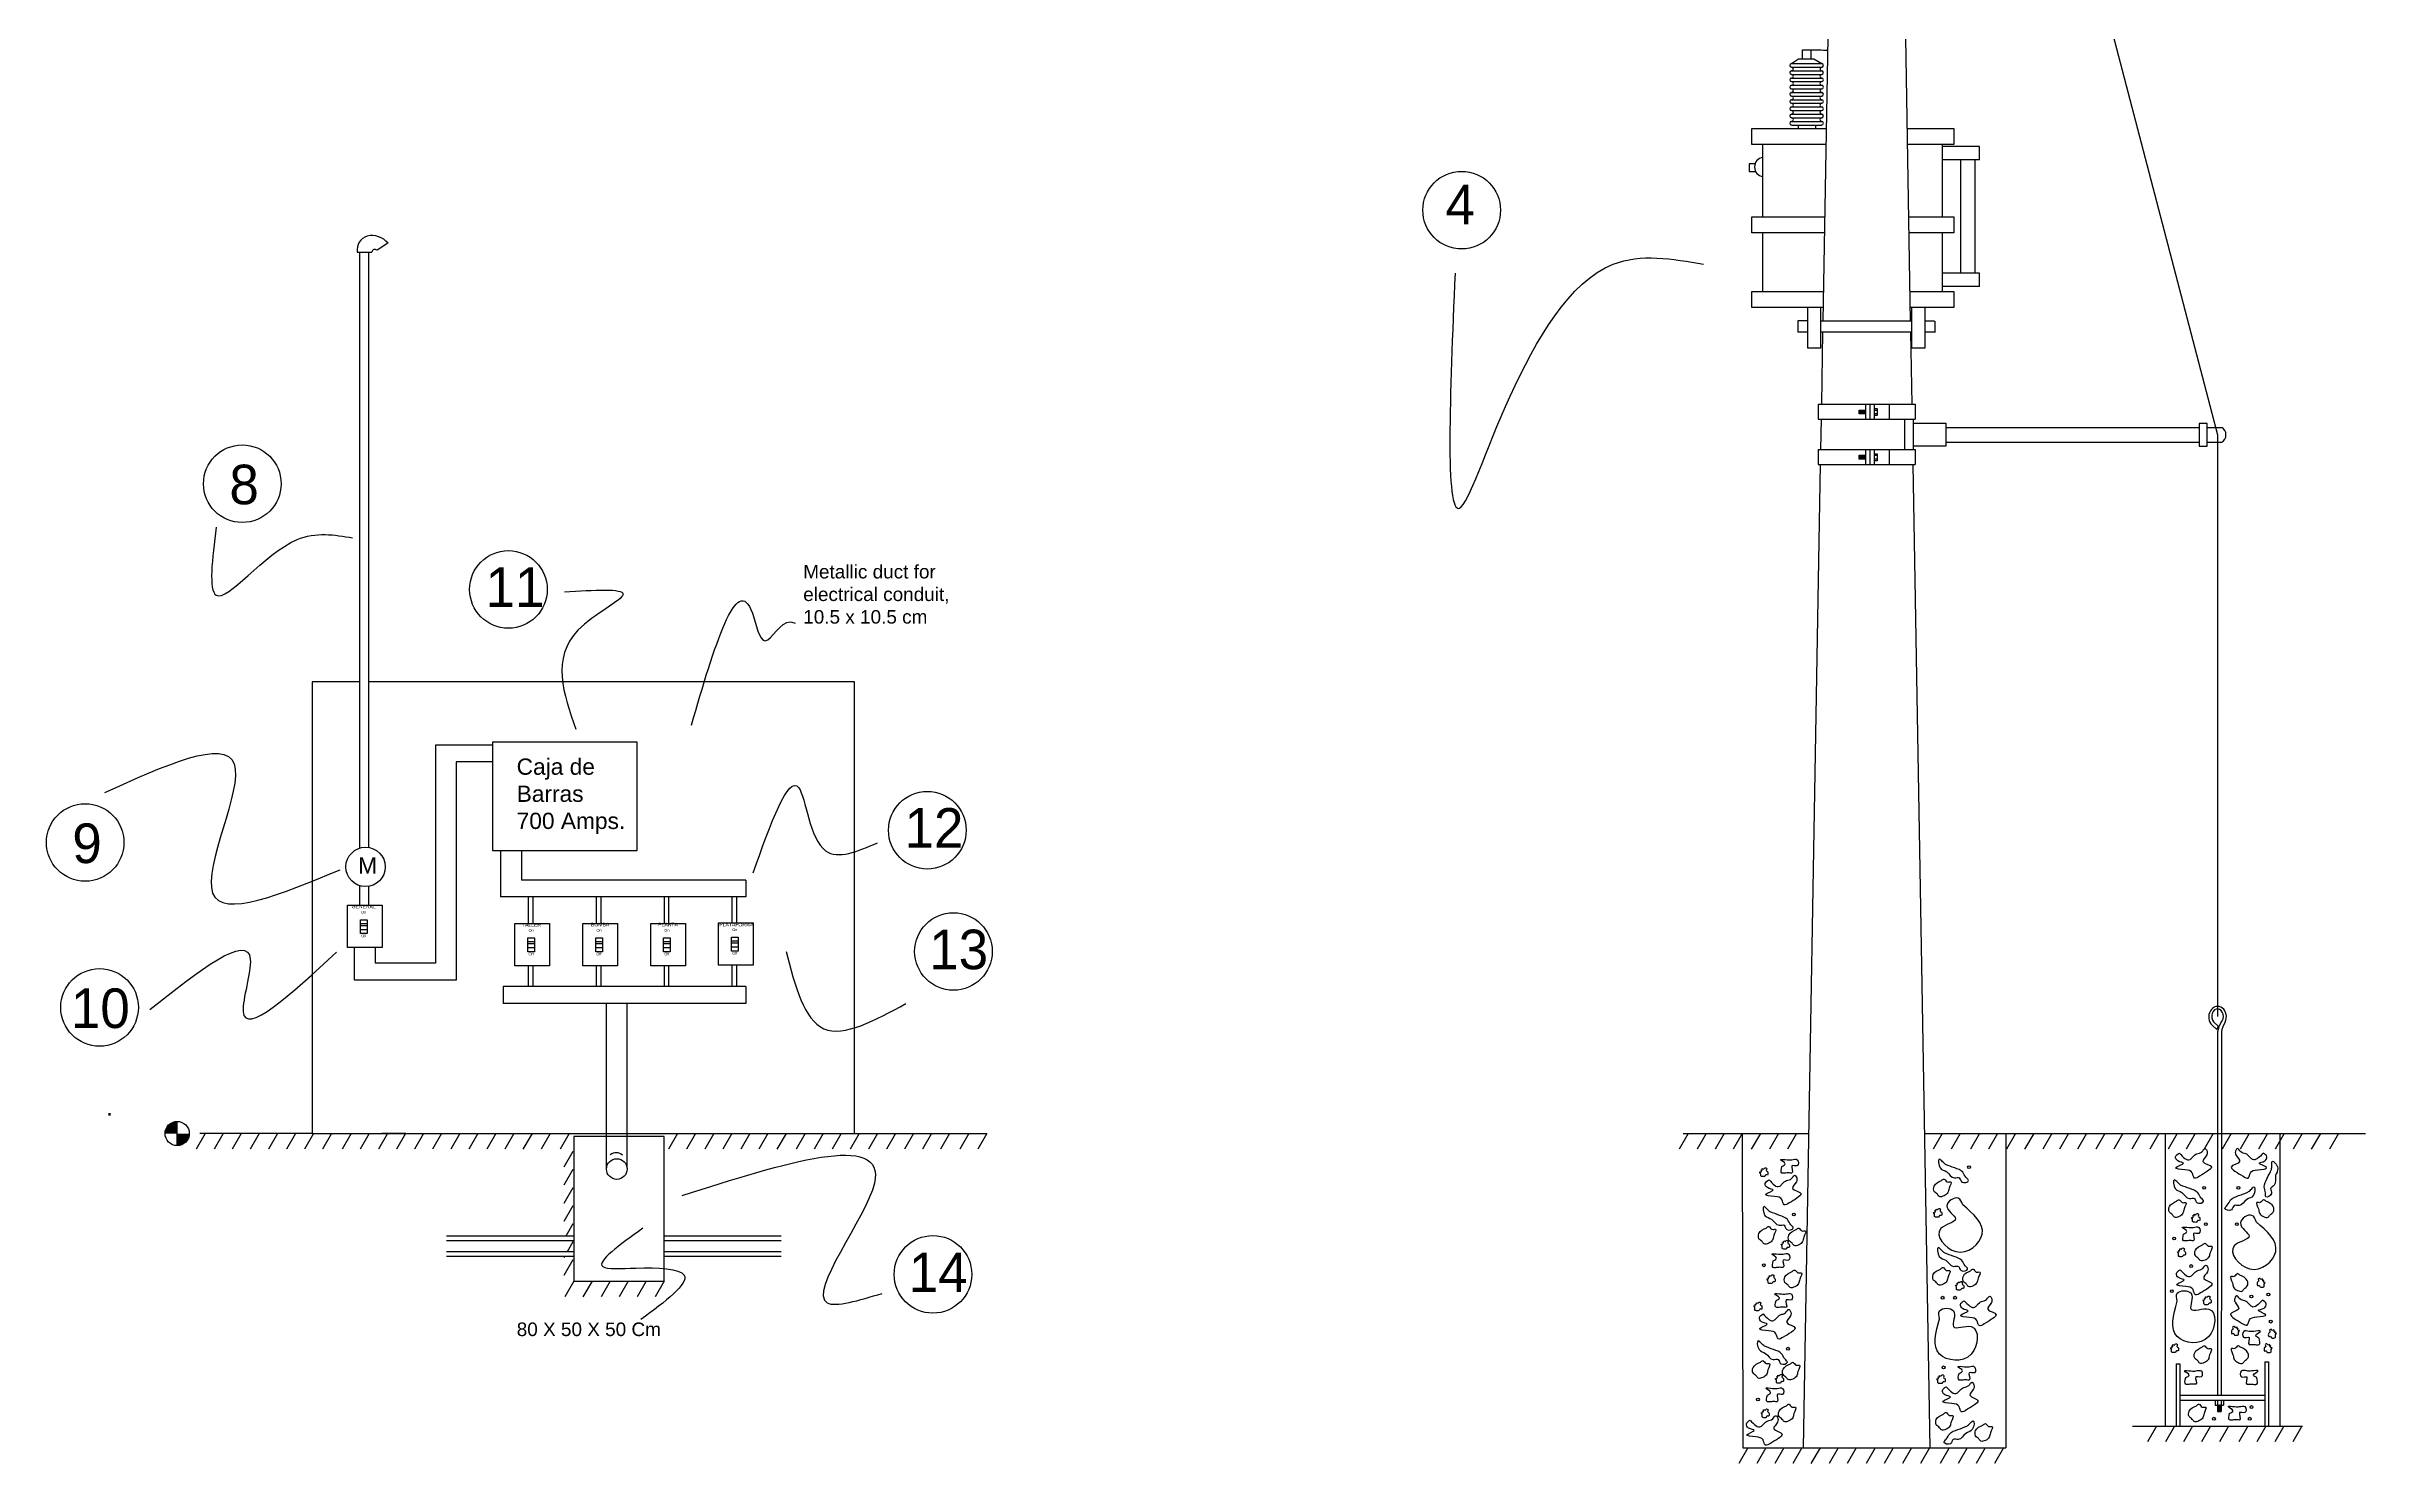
# Model space of a CAD drawing. Header units: inches. Extents: x 27.1 to 125.6, y 4.1 to 75.5.
# Drawn here: x 67 to 125.6, y 4.1 to 39.9 of the extents above; entities that cross this region are included whole.
import ezdxf

# ---------------------------------------------------------------- set-up
doc = ezdxf.new("R2010")
doc.units = ezdxf.units.IN
doc.header["$MEASUREMENT"] = 0
doc.linetypes.add('ACAD_ISO07W100', pattern=[3, 0, -3])
doc.layers.add('COTA', color=8, linetype='Continuous')
doc.layers.add('lineas baja tensión', color=80, linetype='ACAD_ISO07W100')
doc.styles.add('fran', font='comic.ttf', dxfattribs={"height": 0.4})

msp = doc.modelspace()

# ---------------------------------------------------------------- hatches: boundary and pattern name
at = {"layer": 'lineas baja tensión', "linetype": 'Continuous'}
h = msp.add_hatch(color=0, dxfattribs=at)
h.paths.add_polyline_path([(70.328, 12.704, 0.414214), (70.022, 12.398), (70.328, 12.398)])
h.paths.add_polyline_path([(70.635, 12.398), (70.328, 12.398), (70.328, 12.092, 0.414214)])

# ---------------------------------------------------------------- linework, layer by layer
at = {"layer": 'COTA', "color": 0, "linetype": 'Continuous'}
for p, q in [((109.848, 12.398), (109.858, 4.456)), ((116.503, 12.398), (116.503, 4.456)), ((120.533, 5.006), (120.533, 12.398)), ((123.43, 5.006), (123.43, 12.398))]:
    msp.add_line(p, q, dxfattribs=at)
for centre, radius in [((102.762, 35.718), 0.98), ((71.972, 28.809), 0.98), ((78.692, 26.139), 0.98), ((68.005, 19.748), 0.98), ((89.27, 20.058), 0.98), ((89.93, 16.995), 0.98), ((68.369, 15.582), 0.98), ((115.575, 11.549), 0.0359), ((121.511, 11.027), 0.0359), ((122.376, 11.027), 0.0359), ((111.149, 10.352), 0.0359), ((121.553, 10.107), 0.0359), ((122.334, 10.107), 0.0359), ((89.412, 8.84), 0.98), ((120.754, 9.745), 0.0359), ((110.392, 9.069), 0.0359), ((121.183, 9.05), 0.0359), ((114.906, 8.251), 0.0359), ((115.221, 8.251), 0.0359), ((120.695, 8.415), 0.0359), ((122.704, 8.282), 0.0359), ((123.133, 8.333), 0.0359), ((123.192, 7.647), 0.0359), ((111.001, 6.962), 0.0359), ((114.932, 6.492), 0.0359), ((110.244, 5.68), 0.0359), ((122.708, 5.49), 0.0359), ((121.759, 5.195), 0.0359), ((122.661, 5.195), 0.0359)]:
    msp.add_circle(centre, radius, dxfattribs=at)
for points in [[(102.595, 34.125), (102.709, 28.193), (106.59, 34.353), (108.873, 34.353)], [(71.313, 27.714), (71.313, 25.993), (73.354, 27.397), (74.759, 27.443)], [(80.108, 26.075), (81.586, 26.019), (80.449, 25.109), (80.392, 22.609)], [(68.502, 21.009), (71.767, 21.734), (71.223, 18.472), (74.442, 19.061)], [(84.869, 18.983), (86.023, 21.131), (86.7, 19.54), (88.014, 19.739)], [(69.636, 15.527), (72.175, 16.796), (71.993, 15.482), (74.351, 16.977)], [(85.705, 16.994), (86.66, 15.045), (88.73, 15.681)], [(83.077, 10.828), (87.934, 11.146), (86.74, 8.123), (88.133, 8.361)], [(110.849, 11.567), (110.849, 11.399), (110.95, 11.399), (111.068, 11.399), (111.101, 11.399), (111.101, 11.584), (111.236, 11.584), (111.236, 11.735), (111.101, 11.735), (110.984, 11.735), (110.815, 11.735), (110.932, 11.634), (110.849, 11.567)], [(114.981, 11.615), (115.212, 11.528), (115.415, 11.422), (115.502, 11.287), (115.56, 11.209), (115.396, 11.171), (115.328, 11.277), (115.203, 11.277), (115.01, 11.431), (114.845, 11.528), (114.826, 11.75), (114.906, 11.681), (114.981, 11.615)], [(123.21, 11.491), (123.101, 11.268), (123.027, 11.052), (123.057, 10.894), (123.068, 10.798), (123.214, 10.883), (123.19, 11.006), (123.281, 11.093), (123.315, 11.338), (123.368, 11.52), (123.229, 11.695), (123.219, 11.59), (123.21, 11.491)], [(110.323, 11.478), (110.323, 11.432), (110.289, 11.432), (110.312, 11.386), (110.314, 11.329), (110.337, 11.313), (110.371, 11.31), (110.415, 11.315), (110.442, 11.354), (110.486, 11.349), (110.495, 11.393), (110.486, 11.436), (110.451, 11.466), (110.465, 11.508), (110.412, 11.526), (110.396, 11.501), (110.351, 11.514), (110.346, 11.467), (110.323, 11.478)], [(114.879, 11.208), (114.695, 11.072), (114.695, 10.936), (114.775, 10.865), (114.823, 10.809), (114.943, 10.825), (115.039, 10.905), (115.071, 11.016), (115.111, 11.176), (115.023, 11.176), (114.943, 11.248), (114.879, 11.208)], [(120.917, 11.093), (121.149, 11.006), (121.351, 10.9), (121.438, 10.765), (121.496, 10.688), (121.332, 10.649), (121.264, 10.755), (121.139, 10.755), (120.946, 10.91), (120.782, 11.006), (120.762, 11.228), (120.842, 11.159), (120.917, 11.093)], [(110.555, 10.417), (110.787, 10.331), (110.989, 10.225), (111.076, 10.089), (111.134, 10.012), (110.97, 9.974), (110.902, 10.08), (110.777, 10.08), (110.584, 10.234), (110.42, 10.331), (110.4, 10.553), (110.48, 10.483), (110.555, 10.417)], [(115.413, 10.599), (115.904, 9.853), (115.24, 9.415), (114.858, 9.996), (115.231, 10.242), (115.013, 10.574), (115.303, 10.765), (115.413, 10.599)], [(120.815, 10.686), (120.632, 10.551), (120.632, 10.415), (120.711, 10.343), (120.759, 10.287), (120.879, 10.303), (120.975, 10.383), (121.007, 10.495), (121.047, 10.655), (120.959, 10.655), (120.879, 10.726), (120.815, 10.686)], [(122.614, 10.915), (122.382, 10.828), (122.18, 10.722), (122.093, 10.587), (122.035, 10.51), (122.199, 10.471), (122.267, 10.577), (122.392, 10.577), (122.585, 10.732), (122.749, 10.828), (122.769, 11.05), (122.689, 10.981), (122.614, 10.915)], [(123.072, 10.686), (123.256, 10.551), (123.256, 10.415), (123.176, 10.343), (123.128, 10.287), (123.008, 10.303), (122.912, 10.383), (122.88, 10.495), (122.84, 10.655), (122.928, 10.655), (123.008, 10.726), (123.072, 10.686)], [(110.453, 10.011), (110.27, 9.875), (110.27, 9.739), (110.349, 9.667), (110.397, 9.612), (110.517, 9.627), (110.613, 9.707), (110.645, 9.819), (110.685, 9.979), (110.597, 9.979), (110.517, 10.051), (110.453, 10.011)], [(111.211, 9.97), (111.027, 9.834), (111.027, 9.698), (111.107, 9.627), (111.155, 9.571), (111.275, 9.587), (111.371, 9.667), (111.403, 9.778), (111.443, 9.938), (111.355, 9.938), (111.275, 10.01), (111.211, 9.97)], [(114.713, 10.452), (114.713, 10.406), (114.68, 10.406), (114.703, 10.36), (114.705, 10.303), (114.728, 10.287), (114.761, 10.283), (114.806, 10.289), (114.832, 10.328), (114.877, 10.323), (114.886, 10.367), (114.877, 10.409), (114.841, 10.44), (114.855, 10.482), (114.802, 10.5), (114.786, 10.475), (114.742, 10.487), (114.737, 10.441), (114.713, 10.452)], [(120.991, 9.858), (120.991, 9.69), (121.092, 9.69), (121.21, 9.69), (121.243, 9.69), (121.243, 9.875), (121.378, 9.875), (121.378, 10.026), (121.243, 10.026), (121.126, 10.026), (120.958, 10.026), (121.074, 9.926), (120.991, 9.858)], [(121.229, 10.324), (121.229, 10.278), (121.195, 10.278), (121.218, 10.232), (121.22, 10.175), (121.243, 10.159), (121.277, 10.155), (121.321, 10.161), (121.348, 10.2), (121.392, 10.194), (121.401, 10.239), (121.392, 10.281), (121.357, 10.311), (121.371, 10.354), (121.318, 10.372), (121.302, 10.347), (121.257, 10.359), (121.252, 10.313), (121.229, 10.324)], [(122.827, 10.165), (123.319, 9.418), (122.655, 8.981), (122.272, 9.561), (122.646, 9.807), (122.427, 10.139), (122.718, 10.331), (122.827, 10.165)], [(110.629, 9.183), (110.629, 9.015), (110.73, 9.015), (110.848, 9.015), (110.881, 9.015), (110.881, 9.2), (111.016, 9.2), (111.016, 9.351), (110.881, 9.351), (110.764, 9.351), (110.596, 9.351), (110.712, 9.25), (110.629, 9.183)], [(110.867, 9.648), (110.867, 9.602), (110.833, 9.602), (110.856, 9.556), (110.858, 9.499), (110.881, 9.483), (110.915, 9.48), (110.959, 9.485), (110.986, 9.524), (111.03, 9.519), (111.039, 9.563), (111.03, 9.606), (110.995, 9.636), (111.009, 9.678), (110.956, 9.696), (110.94, 9.671), (110.895, 9.684), (110.89, 9.638), (110.867, 9.648)], [(114.957, 9.38), (115.189, 9.293), (115.392, 9.187), (115.479, 9.052), (115.537, 8.975), (115.372, 8.936), (115.305, 9.042), (115.179, 9.042), (114.986, 9.197), (114.822, 9.293), (114.803, 9.515), (114.883, 9.446), (114.957, 9.38)], [(120.869, 9.453), (120.869, 9.407), (120.836, 9.407), (120.859, 9.361), (120.86, 9.304), (120.884, 9.288), (120.917, 9.285), (120.962, 9.29), (120.988, 9.329), (121.033, 9.324), (121.042, 9.368), (121.033, 9.411), (120.997, 9.441), (121.011, 9.483), (120.958, 9.501), (120.942, 9.476), (120.898, 9.489), (120.892, 9.442), (120.869, 9.453)], [(121.472, 9.586), (121.288, 9.45), (121.288, 9.315), (121.368, 9.243), (121.416, 9.187), (121.536, 9.203), (121.632, 9.283), (121.664, 9.395), (121.704, 9.554), (121.616, 9.554), (121.536, 9.626), (121.472, 9.586)], [(110.507, 8.777), (110.507, 8.731), (110.474, 8.731), (110.497, 8.685), (110.499, 8.628), (110.522, 8.612), (110.555, 8.609), (110.6, 8.614), (110.626, 8.653), (110.671, 8.648), (110.68, 8.692), (110.671, 8.735), (110.635, 8.765), (110.649, 8.808), (110.596, 8.825), (110.58, 8.8), (110.536, 8.813), (110.53, 8.767), (110.507, 8.777)], [(111.11, 8.91), (110.926, 8.775), (110.926, 8.639), (111.006, 8.567), (111.054, 8.511), (111.174, 8.527), (111.27, 8.607), (111.302, 8.719), (111.342, 8.879), (111.254, 8.879), (111.174, 8.95), (111.11, 8.91)], [(114.856, 8.973), (114.672, 8.837), (114.672, 8.702), (114.752, 8.63), (114.8, 8.574), (114.92, 8.59), (115.016, 8.67), (115.047, 8.781), (115.087, 8.941), (115, 8.941), (114.92, 9.013), (114.856, 8.973)], [(115.613, 8.932), (115.43, 8.797), (115.43, 8.661), (115.51, 8.589), (115.557, 8.533), (115.677, 8.549), (115.773, 8.629), (115.805, 8.741), (115.845, 8.9), (115.757, 8.9), (115.677, 8.972), (115.613, 8.932)], [(122.415, 8.818), (122.599, 8.683), (122.599, 8.547), (122.519, 8.475), (122.471, 8.419), (122.351, 8.435), (122.255, 8.515), (122.223, 8.627), (122.183, 8.786), (122.271, 8.786), (122.351, 8.858), (122.415, 8.818)], [(110.7, 8.177), (110.7, 8.009), (110.801, 8.009), (110.919, 8.009), (110.953, 8.009), (110.953, 8.194), (111.087, 8.194), (111.087, 8.345), (110.953, 8.345), (110.835, 8.345), (110.667, 8.345), (110.784, 8.245), (110.7, 8.177)], [(115.269, 8.611), (115.269, 8.564), (115.236, 8.564), (115.259, 8.518), (115.26, 8.462), (115.283, 8.446), (115.317, 8.442), (115.362, 8.447), (115.388, 8.486), (115.433, 8.481), (115.441, 8.525), (115.433, 8.568), (115.397, 8.598), (115.411, 8.641), (115.358, 8.658), (115.342, 8.634), (115.298, 8.646), (115.292, 8.6), (115.269, 8.611)], [(120.831, 8.163), (120.831, 7.269), (121.626, 7.269), (121.626, 7.964), (121.179, 7.964), (121.179, 8.362), (120.831, 8.362), (120.831, 8.163)], [(121.517, 8.239), (121.517, 8.193), (121.483, 8.193), (121.506, 8.147), (121.508, 8.09), (121.531, 8.074), (121.565, 8.071), (121.609, 8.076), (121.636, 8.115), (121.68, 8.11), (121.689, 8.154), (121.68, 8.197), (121.644, 8.227), (121.659, 8.269), (121.605, 8.287), (121.589, 8.262), (121.545, 8.275), (121.54, 8.229), (121.517, 8.239)], [(123.018, 8.685), (123.018, 8.639), (123.052, 8.639), (123.029, 8.593), (123.027, 8.536), (123.004, 8.52), (122.97, 8.517), (122.926, 8.522), (122.899, 8.561), (122.855, 8.556), (122.846, 8.6), (122.855, 8.643), (122.89, 8.673), (122.876, 8.715), (122.929, 8.733), (122.945, 8.708), (122.99, 8.721), (122.995, 8.675), (123.018, 8.685)], [(110.174, 8.089), (110.174, 8.042), (110.141, 8.042), (110.164, 7.996), (110.165, 7.94), (110.188, 7.924), (110.222, 7.92), (110.267, 7.925), (110.293, 7.964), (110.338, 7.959), (110.346, 8.003), (110.338, 8.046), (110.302, 8.076), (110.316, 8.119), (110.263, 8.136), (110.247, 8.112), (110.203, 8.124), (110.197, 8.078), (110.174, 8.089)], [(114.832, 7.721), (114.832, 6.827), (115.628, 6.827), (115.628, 7.522), (115.18, 7.522), (115.18, 7.919), (114.832, 7.919), (114.832, 7.721)], [(110.406, 7.028), (110.638, 6.941), (110.841, 6.835), (110.928, 6.7), (110.986, 6.623), (110.822, 6.584), (110.754, 6.69), (110.628, 6.69), (110.435, 6.845), (110.271, 6.941), (110.252, 7.163), (110.332, 7.094), (110.406, 7.028)], [(120.693, 7.033), (120.693, 6.987), (120.66, 6.987), (120.683, 6.94), (120.684, 6.884), (120.707, 6.868), (120.741, 6.864), (120.786, 6.87), (120.812, 6.909), (120.857, 6.903), (120.865, 6.948), (120.857, 6.99), (120.821, 7.02), (120.835, 7.063), (120.782, 7.081), (120.766, 7.056), (120.722, 7.068), (120.716, 7.022), (120.693, 7.033)], [(121.456, 6.998), (121.272, 6.862), (121.272, 6.726), (121.352, 6.655), (121.4, 6.599), (121.52, 6.615), (121.616, 6.694), (121.648, 6.806), (121.688, 6.966), (121.6, 6.966), (121.52, 7.038), (121.456, 6.998)], [(122.431, 6.998), (122.615, 6.862), (122.615, 6.726), (122.535, 6.655), (122.487, 6.599), (122.367, 6.615), (122.271, 6.694), (122.239, 6.806), (122.199, 6.966), (122.287, 6.966), (122.367, 7.038), (122.431, 6.998)], [(122.371, 7.471), (122.371, 7.425), (122.404, 7.425), (122.381, 7.379), (122.38, 7.322), (122.356, 7.306), (122.323, 7.303), (122.278, 7.308), (122.252, 7.347), (122.207, 7.342), (122.198, 7.386), (122.207, 7.429), (122.243, 7.459), (122.229, 7.502), (122.282, 7.519), (122.298, 7.494), (122.342, 7.507), (122.348, 7.461), (122.371, 7.471)], [(122.896, 7.233), (122.896, 7.065), (122.795, 7.065), (122.677, 7.065), (122.644, 7.065), (122.644, 7.249), (122.509, 7.249), (122.509, 7.401), (122.644, 7.401), (122.762, 7.401), (122.93, 7.401), (122.813, 7.3), (122.896, 7.233)], [(123.194, 7.033), (123.194, 6.987), (123.228, 6.987), (123.205, 6.94), (123.203, 6.884), (123.18, 6.868), (123.146, 6.864), (123.102, 6.87), (123.075, 6.909), (123.031, 6.903), (123.022, 6.948), (123.031, 6.99), (123.066, 7.02), (123.052, 7.063), (123.105, 7.081), (123.121, 7.056), (123.166, 7.068), (123.171, 7.022), (123.194, 7.033)], [(123.303, 7.401), (123.303, 7.355), (123.337, 7.355), (123.314, 7.309), (123.312, 7.252), (123.289, 7.236), (123.255, 7.232), (123.211, 7.238), (123.184, 7.277), (123.14, 7.271), (123.131, 7.316), (123.14, 7.358), (123.175, 7.388), (123.161, 7.431), (123.214, 7.449), (123.23, 7.424), (123.274, 7.436), (123.28, 7.39), (123.303, 7.401)], [(110.305, 6.621), (110.121, 6.486), (110.121, 6.35), (110.201, 6.278), (110.249, 6.222), (110.369, 6.238), (110.465, 6.318), (110.497, 6.43), (110.537, 6.589), (110.449, 6.589), (110.369, 6.661), (110.305, 6.621)], [(111.063, 6.58), (110.879, 6.445), (110.879, 6.309), (110.959, 6.237), (111.007, 6.181), (111.126, 6.197), (111.222, 6.277), (111.254, 6.389), (111.294, 6.549), (111.206, 6.549), (111.126, 6.62), (111.063, 6.58)], [(115.324, 6.34), (115.324, 6.172), (115.425, 6.172), (115.543, 6.172), (115.577, 6.172), (115.577, 6.356), (115.711, 6.356), (115.711, 6.508), (115.577, 6.508), (115.459, 6.508), (115.291, 6.508), (115.408, 6.407), (115.324, 6.34)], [(110.481, 5.793), (110.481, 5.625), (110.582, 5.625), (110.699, 5.625), (110.733, 5.625), (110.733, 5.81), (110.867, 5.81), (110.867, 5.961), (110.733, 5.961), (110.615, 5.961), (110.447, 5.961), (110.564, 5.86), (110.481, 5.793)], [(110.718, 6.259), (110.718, 6.213), (110.685, 6.213), (110.708, 6.166), (110.71, 6.11), (110.733, 6.094), (110.766, 6.09), (110.811, 6.095), (110.837, 6.134), (110.882, 6.129), (110.891, 6.174), (110.882, 6.216), (110.846, 6.246), (110.86, 6.289), (110.807, 6.307), (110.791, 6.282), (110.747, 6.294), (110.741, 6.248), (110.718, 6.259)], [(114.798, 6.251), (114.798, 6.205), (114.764, 6.205), (114.788, 6.159), (114.789, 6.102), (114.812, 6.086), (114.846, 6.082), (114.89, 6.088), (114.917, 6.127), (114.961, 6.121), (114.97, 6.166), (114.961, 6.208), (114.926, 6.238), (114.94, 6.281), (114.887, 6.299), (114.871, 6.274), (114.827, 6.286), (114.821, 6.24), (114.798, 6.251)], [(121.048, 6.233), (121.048, 6.065), (121.149, 6.065), (121.266, 6.065), (121.3, 6.065), (121.3, 6.25), (121.435, 6.25), (121.435, 6.401), (121.3, 6.401), (121.182, 6.401), (121.014, 6.401), (121.131, 6.3), (121.048, 6.233)], [(122.839, 6.233), (122.839, 6.065), (122.738, 6.065), (122.621, 6.065), (122.587, 6.065), (122.587, 6.25), (122.453, 6.25), (122.453, 6.401), (122.587, 6.401), (122.705, 6.401), (122.873, 6.401), (122.756, 6.3), (122.839, 6.233)], [(110.359, 5.388), (110.359, 5.342), (110.325, 5.342), (110.348, 5.296), (110.35, 5.239), (110.373, 5.223), (110.407, 5.219), (110.451, 5.225), (110.478, 5.264), (110.522, 5.258), (110.531, 5.303), (110.522, 5.345), (110.487, 5.375), (110.501, 5.418), (110.448, 5.436), (110.432, 5.411), (110.387, 5.423), (110.382, 5.377), (110.359, 5.388)], [(110.962, 5.521), (110.778, 5.385), (110.778, 5.249), (110.858, 5.178), (110.906, 5.122), (111.025, 5.138), (111.121, 5.218), (111.153, 5.329), (111.193, 5.489), (111.105, 5.489), (111.025, 5.561), (110.962, 5.521)], [(114.932, 5.311), (114.748, 5.175), (114.748, 5.039), (114.828, 4.968), (114.876, 4.912), (114.996, 4.928), (115.092, 5.008), (115.124, 5.119), (115.164, 5.279), (115.076, 5.279), (114.996, 5.351), (114.932, 5.311)], [(121.316, 5.521), (121.132, 5.385), (121.132, 5.25), (121.212, 5.178), (121.26, 5.122), (121.38, 5.138), (121.476, 5.218), (121.508, 5.329), (121.548, 5.489), (121.46, 5.489), (121.38, 5.561), (121.316, 5.521)], [(122.153, 5.331), (122.153, 5.163), (122.253, 5.163), (122.371, 5.163), (122.405, 5.163), (122.405, 5.348), (122.539, 5.348), (122.539, 5.499), (122.405, 5.499), (122.287, 5.499), (122.119, 5.499), (122.236, 5.399), (122.153, 5.331)], [(115.521, 5.008), (115.289, 4.921), (115.086, 4.815), (114.999, 4.68), (114.941, 4.603), (115.105, 4.564), (115.173, 4.67), (115.299, 4.67), (115.492, 4.825), (115.656, 4.921), (115.675, 5.143), (115.595, 5.074), (115.521, 5.008)], [(115.925, 5.03), (115.741, 4.894), (115.741, 4.759), (115.821, 4.687), (115.869, 4.631), (115.989, 4.647), (116.084, 4.727), (116.116, 4.838), (116.156, 4.998), (116.068, 4.998), (115.989, 5.07), (115.925, 5.03)]]:
    msp.add_spline(points, degree=3, dxfattribs=at)
for points, end_tangent in [([(120.885, 11.905), (120.79, 11.811), (120.844, 11.707), (120.989, 11.649), (120.799, 11.536), (121.025, 11.482), (121.21, 11.405), (121.269, 11.274), (121.395, 11.319), (121.598, 11.446), (121.693, 11.549), (121.481, 11.689), (121.575, 11.856), (121.571, 11.982), (121.539, 12.018), (121.454, 11.937), (121.327, 11.887), (121.219, 11.802), (121.156, 11.743), (120.885, 11.905)], (-0.663306, 0.748349)), ([(123.002, 11.905), (123.097, 11.811), (123.043, 11.707), (122.898, 11.649), (123.088, 11.536), (122.862, 11.482), (122.677, 11.405), (122.619, 11.274), (122.492, 11.319), (122.289, 11.446), (122.195, 11.549), (122.407, 11.689), (122.312, 11.856), (122.316, 11.982), (122.348, 12.018), (122.434, 11.937), (122.56, 11.887), (122.668, 11.802), (122.732, 11.743), (123.002, 11.905)], (0.663306, 0.748349)), ([(110.523, 11.23), (110.428, 11.135), (110.482, 11.031), (110.627, 10.973), (110.437, 10.86), (110.663, 10.806), (110.848, 10.729), (110.907, 10.599), (111.033, 10.644), (111.236, 10.77), (111.331, 10.874), (111.119, 11.013), (111.213, 11.18), (111.209, 11.306), (111.177, 11.343), (111.092, 11.261), (110.965, 11.212), (110.857, 11.126), (110.794, 11.067), (110.523, 11.23)], (-0.663306, 0.748349)), ([(120.906, 8.957), (120.811, 8.862), (120.865, 8.758), (121.01, 8.7), (120.82, 8.587), (121.046, 8.533), (121.231, 8.456), (121.289, 8.325), (121.416, 8.371), (121.619, 8.497), (121.714, 8.6), (121.502, 8.74), (121.596, 8.907), (121.592, 9.033), (121.56, 9.069), (121.474, 8.988), (121.348, 8.939), (121.24, 8.853), (121.177, 8.794), (120.906, 8.957)], (-0.663306, 0.748349)), ([(115.45, 8.176), (115.355, 8.082), (115.409, 7.978), (115.553, 7.919), (115.364, 7.807), (115.589, 7.753), (115.774, 7.676), (115.833, 7.545), (115.959, 7.59), (116.162, 7.717), (116.257, 7.82), (116.045, 7.96), (116.14, 8.127), (116.135, 8.253), (116.104, 8.289), (116.018, 8.208), (115.892, 8.158), (115.783, 8.073), (115.72, 8.014), (115.45, 8.176)], (-0.663306, 0.748349)), ([(122.981, 8.189), (123.076, 8.094), (123.022, 7.99), (122.878, 7.932), (123.067, 7.819), (122.841, 7.765), (122.656, 7.688), (122.598, 7.558), (122.471, 7.603), (122.268, 7.729), (122.174, 7.833), (122.386, 7.972), (122.291, 8.139), (122.295, 8.265), (122.327, 8.301), (122.413, 8.22), (122.539, 8.171), (122.647, 8.085), (122.711, 8.026), (122.981, 8.189)], (0.663306, 0.748349)), ([(110.375, 7.84), (110.28, 7.746), (110.334, 7.642), (110.478, 7.583), (110.289, 7.471), (110.514, 7.416), (110.699, 7.34), (110.758, 7.209), (110.884, 7.254), (111.087, 7.38), (111.182, 7.484), (110.97, 7.624), (111.065, 7.791), (111.06, 7.917), (111.029, 7.953), (110.943, 7.872), (110.817, 7.822), (110.708, 7.737), (110.645, 7.678), (110.375, 7.84)], (-0.663306, 0.748349)), ([(114.998, 6.003), (114.904, 5.908), (114.958, 5.804), (115.102, 5.746), (114.913, 5.633), (115.138, 5.579), (115.323, 5.502), (115.382, 5.371), (115.508, 5.416), (115.711, 5.543), (115.806, 5.646), (115.594, 5.786), (115.689, 5.953), (115.684, 6.079), (115.653, 6.115), (115.567, 6.034), (115.441, 5.985), (115.332, 5.899), (115.269, 5.84), (114.998, 6.003)], (-0.663306, 0.748349)), ([(110.048, 5.158), (109.954, 5.063), (110.008, 4.96), (110.152, 4.901), (109.963, 4.788), (110.188, 4.734), (110.373, 4.658), (110.432, 4.527), (110.558, 4.572), (110.761, 4.698), (110.856, 4.802), (110.644, 4.942), (110.739, 5.108), (110.734, 5.235), (110.703, 5.271), (110.617, 5.19), (110.491, 5.14), (110.382, 5.054), (110.319, 4.996), (110.048, 5.158)], (-0.663306, 0.748349))]:
    msp.add_spline(points, degree=3, dxfattribs=dict(at, end_tangent=end_tangent))
at = {"layer": 'lineas baja tensión', "color": 0, "linetype": 'Continuous'}
for p, q in [((113.599, 61.609), (121.849, 30.044)), ((111.889, 32.917), (112.013, 40.083)), ((114.098, 32.917), (113.974, 40.083)), ((111.093, 39.421), (111.27, 39.542)), ((111.093, 39.421), (111.854, 39.421)), ((111.093, 39.329), (111.854, 39.329)), ((111.093, 39.238), (111.854, 39.238)), ((111.27, 39.542), (111.652, 39.542)), ((111.652, 39.542), (111.854, 39.421)), ((111.093, 39.147), (111.854, 39.147)), ((111.093, 39.056), (111.854, 39.056)), ((111.093, 38.964), (111.854, 38.964)), ((111.093, 38.873), (111.854, 38.873)), ((111.093, 38.782), (111.854, 38.782)), ((111.093, 38.691), (111.854, 38.691)), ((111.093, 38.599), (111.854, 38.599)), ((111.093, 38.508), (111.854, 38.508)), ((111.093, 38.417), (111.854, 38.417)), ((111.093, 38.326), (111.854, 38.326)), ((111.093, 38.234), (111.854, 38.234)), ((111.093, 38.143), (111.854, 38.143)), ((111.093, 38.052), (111.854, 38.052)), ((111.093, 37.961), (111.854, 37.961)), ((111.093, 37.869), (111.854, 37.869)), ((111.268, 37.783), (111.268, 37.869)), ((111.702, 37.783), (111.702, 37.869)), ((110.371, 35.55), (110.371, 37.377)), ((114.904, 35.55), (114.904, 37.377)), ((115.838, 37.328), (114.904, 37.328)), ((115.838, 36.99), (114.904, 36.99)), ((115.356, 36.99), (115.356, 34.128)), ((115.73, 34.128), (115.73, 36.99)), ((115.838, 36.99), (115.838, 37.328)), ((110.371, 33.664), (110.371, 35.144)), ((114.904, 33.664), (114.904, 35.144)), ((74.872, 34.66), (75.246, 34.66)), ((74.94, 19.606), (74.94, 34.66)), ((75.168, 19.622), (75.168, 34.66)), ((75.651, 34.882), (75.374, 34.708)), ((115.838, 34.128), (114.904, 34.128)), ((115.838, 33.79), (115.838, 34.128)), ((115.838, 33.79), (114.904, 33.79)), ((111.488, 32.921), (111.248, 32.921)), ((111.248, 32.921), (111.248, 32.638)), ((114.123, 32.917), (111.833, 32.917)), ((114.702, 32.917), (114.462, 32.917)), ((114.709, 32.915), (114.709, 32.632)), ((111.488, 32.638), (111.248, 32.638)), ((114.123, 32.635), (111.833, 32.635)), ((111.853, 30.817), (111.884, 32.635)), ((114.135, 30.817), (114.103, 32.635)), ((114.702, 32.635), (114.462, 32.635)), ((111.764, 30.817), (114.215, 30.817)), ((111.764, 30.817), (111.764, 30.441)), ((112.797, 30.67), (112.959, 30.67)), ((112.797, 30.571), (112.797, 30.67)), ((112.797, 30.571), (112.854, 30.67)), ((112.797, 30.605), (112.834, 30.67)), ((112.797, 30.64), (112.814, 30.67)), ((112.959, 30.571), (112.797, 30.571)), ((112.817, 30.571), (112.874, 30.67)), ((112.837, 30.571), (112.894, 30.67)), ((112.857, 30.571), (112.915, 30.67)), ((112.877, 30.571), (112.935, 30.67)), ((112.897, 30.571), (112.955, 30.67)), ((112.917, 30.571), (112.959, 30.644)), ((112.937, 30.571), (112.959, 30.609)), ((112.959, 30.817), (112.959, 30.441)), ((113.069, 30.817), (113.069, 30.441)), ((113.178, 30.817), (113.178, 30.441)), ((113.178, 30.709), (113.256, 30.709)), ((113.178, 30.67), (113.256, 30.67)), ((113.256, 30.571), (113.178, 30.571)), ((113.256, 30.532), (113.178, 30.532)), ((113.256, 30.709), (113.256, 30.532)), ((113.561, 30.817), (113.561, 30.441)), ((114.215, 30.817), (114.215, 30.441)), ((111.764, 30.441), (114.215, 30.441)), ((111.833, 29.674), (111.846, 30.441)), ((113.944, 30.441), (113.944, 29.674)), ((114.171, 30.336), (114.171, 30.441)), ((114.171, 30.336), (114.987, 30.336)), ((114.171, 29.758), (114.171, 30.336)), ((114.987, 30.336), (114.987, 29.758)), ((114.987, 30.23), (121.388, 30.23)), ((121.589, 30.333), (121.388, 30.331)), ((121.388, 30.331), (121.388, 29.757)), ((121.589, 29.757), (121.589, 30.333)), ((121.589, 30.23), (121.953, 30.23)), ((121.849, 30.044), (121.848, 15.354)), ((111.397, 4.456), (111.827, 29.298)), ((111.764, 29.674), (114.215, 29.674)), ((111.764, 29.674), (111.764, 29.298)), ((111.764, 29.298), (114.215, 29.298)), ((112.797, 29.527), (112.959, 29.527)), ((112.797, 29.427), (112.797, 29.527)), ((112.797, 29.427), (112.854, 29.527)), ((112.797, 29.462), (112.834, 29.527)), ((112.797, 29.497), (112.814, 29.527)), ((112.959, 29.427), (112.797, 29.427)), ((112.817, 29.427), (112.874, 29.527)), ((112.837, 29.427), (112.894, 29.527)), ((112.857, 29.427), (112.915, 29.527)), ((112.877, 29.427), (112.935, 29.527)), ((112.897, 29.427), (112.955, 29.527)), ((112.917, 29.427), (112.959, 29.5)), ((112.937, 29.427), (112.959, 29.466)), ((112.959, 29.674), (112.959, 29.298)), ((113.069, 29.674), (113.069, 29.298)), ((113.178, 29.674), (113.178, 29.298)), ((113.178, 29.566), (113.256, 29.566)), ((113.178, 29.527), (113.256, 29.527)), ((113.256, 29.427), (113.178, 29.427)), ((113.256, 29.388), (113.178, 29.388)), ((113.256, 29.566), (113.256, 29.388)), ((113.561, 29.674), (113.561, 29.298)), ((114.591, 4.456), (114.161, 29.298)), ((114.987, 29.758), (114.171, 29.758)), ((114.171, 29.674), (114.171, 29.758)), ((114.215, 29.674), (114.215, 29.298)), ((114.987, 29.859), (121.388, 29.859)), ((121.388, 29.757), (121.589, 29.757)), ((121.589, 29.859), (121.953, 29.859)), ((73.739, 23.807), (73.739, 12.398)), ((74.94, 23.807), (73.739, 23.807)), ((87.429, 23.807), (75.168, 23.807)), ((87.429, 12.398), (87.429, 23.807)), ((78.294, 22.283), (78.294, 19.545)), ((81.945, 22.283), (78.294, 22.283)), ((81.945, 19.545), (81.945, 22.283)), ((78.294, 22.208), (76.849, 22.208)), ((76.849, 22.208), (76.849, 16.697)), ((78.294, 21.781), (77.375, 21.781)), ((77.375, 21.781), (77.375, 16.27)), ((78.294, 19.545), (81.945, 19.545)), ((78.496, 19.545), (78.496, 18.372)), ((79.022, 19.545), (79.022, 18.8)), ((84.683, 18.8), (79.022, 18.8)), ((84.683, 18.8), (84.683, 18.372)), ((74.94, 18.161), (74.94, 18.656)), ((75.168, 18.161), (75.168, 18.64)), ((84.683, 18.372), (78.496, 18.372)), ((79.201, 17.703), (79.201, 18.372)), ((79.315, 17.703), (79.315, 18.372)), ((80.916, 17.703), (80.916, 18.372)), ((81.03, 17.703), (81.03, 18.372)), ((82.631, 17.703), (82.631, 18.372)), ((82.745, 17.703), (82.745, 18.372)), ((84.345, 17.72), (84.345, 18.372)), ((84.459, 17.72), (84.459, 18.372)), ((74.955, 17.703), (75.123, 17.703)), ((74.955, 17.651), (75.123, 17.651)), ((74.807, 16.27), (74.807, 17.093)), ((74.955, 17.553), (75.123, 17.553)), ((75.332, 16.697), (75.332, 17.093)), ((79.182, 17.245), (79.35, 17.245)), ((79.182, 17.193), (79.35, 17.193)), ((79.182, 17.095), (79.35, 17.095)), ((80.896, 17.245), (81.065, 17.245)), ((80.896, 17.193), (81.065, 17.193)), ((80.896, 17.095), (81.065, 17.095)), ((82.611, 17.245), (82.779, 17.245)), ((82.611, 17.193), (82.779, 17.193)), ((82.611, 17.095), (82.779, 17.095)), ((84.326, 17.261), (84.494, 17.261)), ((84.326, 17.21), (84.494, 17.21)), ((84.326, 17.111), (84.494, 17.111)), ((76.849, 16.697), (75.332, 16.697)), ((79.201, 16.107), (79.201, 16.635)), ((79.315, 16.107), (79.315, 16.635)), ((80.916, 16.107), (80.916, 16.635)), ((81.03, 16.107), (81.03, 16.635)), ((82.631, 16.107), (82.631, 16.635)), ((82.745, 16.107), (82.745, 16.635)), ((84.345, 16.107), (84.345, 16.652)), ((84.459, 16.107), (84.459, 16.652)), ((77.375, 16.27), (74.807, 16.27)), ((84.683, 16.107), (78.559, 16.107)), ((78.559, 16.107), (78.559, 15.679)), ((84.683, 16.107), (84.683, 15.679)), ((84.683, 15.679), (78.559, 15.679)), ((81.169, 12.398), (81.169, 15.679)), ((81.689, 12.398), (81.689, 15.679)), ((121.713, 15.132), (121.829, 15.021)), ((121.745, 15.218), (121.861, 15.106)), ((121.861, 15.106), (121.829, 15.021)), ((121.849, 14.963), (121.849, 10.06)), ((121.947, 14.963), (121.945, 10.049)), ((70.328, 12.092), (70.328, 12.704)), ((71.033, 12.398), (70.805, 12.003)), ((73.739, 12.398), (70.899, 12.398)), ((71.489, 12.398), (71.261, 12.003)), ((71.945, 12.398), (71.717, 12.003)), ((72.402, 12.398), (72.174, 12.003)), ((72.858, 12.398), (72.63, 12.003)), ((73.314, 12.398), (73.086, 12.003)), ((73.771, 12.398), (73.543, 12.003)), ((73.739, 12.398), (90.772, 12.398)), ((74.227, 12.398), (73.999, 12.003)), ((74.724, 12.398), (74.496, 12.003)), ((75.18, 12.398), (74.952, 12.003)), ((75.637, 12.398), (75.409, 12.003)), ((76.106, 12.398), (75.493, 12.398)), ((76.093, 12.398), (75.865, 12.003)), ((76.549, 12.398), (76.321, 12.003)), ((77.006, 12.398), (76.778, 12.003)), ((77.462, 12.398), (77.234, 12.003)), ((77.918, 12.398), (77.69, 12.003)), ((78.375, 12.398), (78.147, 12.003)), ((78.831, 12.398), (78.603, 12.003)), ((79.288, 12.398), (79.059, 12.003)), ((79.744, 12.398), (79.516, 12.003)), ((80.225, 12.398), (79.997, 12.003)), ((80.346, 12.319), (80.346, 8.668)), ((82.628, 12.319), (80.346, 12.319)), ((82.628, 8.668), (82.628, 12.319)), ((82.964, 12.398), (82.735, 12.003)), ((82.964, 12.398), (82.735, 12.003)), ((83.42, 12.398), (83.192, 12.003)), ((83.876, 12.398), (83.648, 12.003)), ((84.333, 12.398), (84.104, 12.003)), ((84.789, 12.398), (84.561, 12.003)), ((85.245, 12.398), (85.017, 12.003)), ((85.702, 12.398), (85.474, 12.003)), ((86.183, 12.398), (85.955, 12.003)), ((86.64, 12.398), (86.411, 12.003)), ((87.096, 12.398), (86.868, 12.003)), ((87.552, 12.398), (87.324, 12.003)), ((88.009, 12.398), (87.781, 12.003)), ((88.465, 12.398), (88.237, 12.003)), ((88.465, 12.398), (88.237, 12.003)), ((88.921, 12.398), (88.693, 12.003)), ((88.921, 12.398), (88.693, 12.003)), ((89.378, 12.398), (89.15, 12.003)), ((89.834, 12.398), (89.606, 12.003)), ((90.316, 12.398), (90.088, 12.003)), ((90.772, 12.398), (90.544, 12.003)), ((108.479, 12.398), (108.251, 12.003)), ((108.353, 12.398), (111.534, 12.398)), ((108.935, 12.398), (108.707, 12.003)), ((109.392, 12.398), (109.164, 12.003)), ((109.848, 12.398), (109.62, 12.003)), ((110.304, 12.398), (110.076, 12.003)), ((110.761, 12.398), (110.533, 12.003)), ((111.217, 12.398), (110.989, 12.003)), ((111.217, 12.398), (110.989, 12.003)), ((114.454, 12.398), (115.138, 12.398)), ((114.893, 12.398), (114.665, 12.003)), ((114.767, 12.398), (120.533, 12.398)), ((115.35, 12.398), (115.121, 12.003)), ((115.837, 12.398), (115.609, 12.003)), ((116.294, 12.398), (116.066, 12.003)), ((116.75, 12.398), (116.522, 12.003)), ((117.206, 12.398), (116.978, 12.003)), ((117.663, 12.398), (117.435, 12.003)), ((117.663, 12.398), (117.435, 12.003)), ((118.088, 12.398), (117.859, 12.003)), ((118.544, 12.398), (118.316, 12.003)), ((119, 12.398), (118.772, 12.003)), ((119.457, 12.398), (119.229, 12.003)), ((119.913, 12.398), (119.685, 12.003)), ((119.913, 12.398), (119.685, 12.003)), ((120.369, 12.398), (120.141, 12.003)), ((120.369, 12.398), (120.141, 12.003)), ((120.533, 12.398), (125.588, 12.398)), ((120.826, 12.398), (120.598, 12.003)), ((121.282, 12.398), (121.054, 12.003)), ((121.738, 12.398), (121.51, 12.003)), ((121.738, 12.398), (121.51, 12.003)), ((122.195, 12.398), (121.967, 12.003)), ((122.195, 12.398), (121.967, 12.003)), ((122.651, 12.398), (122.423, 12.003)), ((123.107, 12.398), (122.879, 12.003)), ((123.532, 12.398), (123.304, 12.003)), ((123.989, 12.398), (123.76, 12.003)), ((123.989, 12.398), (123.76, 12.003)), ((124.445, 12.398), (124.217, 12.003)), ((124.901, 12.398), (124.673, 12.003)), ((124.901, 12.398), (124.673, 12.003)), ((80.321, 11.942), (80.093, 11.546)), ((80.321, 11.485), (80.093, 11.09)), ((80.321, 11.029), (80.093, 10.634)), ((80.321, 10.573), (80.093, 10.177)), ((80.321, 10.116), (80.141, 9.804)), ((121.849, 10.06), (121.849, 5.792)), ((121.945, 10.049), (121.944, 5.792)), ((80.346, 9.804), (77.131, 9.804)), ((80.346, 9.69), (77.131, 9.69)), ((80.346, 9.41), (77.131, 9.41)), ((80.321, 9.66), (80.177, 9.41)), ((85.579, 9.804), (82.628, 9.804)), ((85.579, 9.69), (82.628, 9.69)), ((85.579, 9.41), (82.628, 9.41)), ((80.346, 9.295), (77.131, 9.295)), ((80.111, 9.295), (80.093, 9.265)), ((80.321, 9.204), (80.093, 8.808)), ((85.579, 9.295), (82.628, 9.295)), ((80.346, 8.668), (80.118, 8.273)), ((80.346, 8.668), (82.628, 8.668)), ((80.803, 8.668), (80.575, 8.273)), ((81.259, 8.668), (81.031, 8.273)), ((81.715, 8.668), (81.487, 8.273)), ((82.172, 8.668), (81.944, 8.273)), ((82.628, 8.668), (82.4, 8.273)), ((120.802, 6.578), (120.802, 5.006)), ((120.802, 6.578), (120.897, 6.578)), ((120.897, 6.578), (120.897, 5.006)), ((123.039, 6.628), (123.039, 5.006)), ((123.039, 6.628), (123.133, 6.628)), ((123.133, 6.628), (123.133, 5.006)), ((120.897, 5.792), (123.039, 5.792)), ((120.897, 5.663), (123.039, 5.663)), ((121.793, 5.663), (121.793, 5.54)), ((121.793, 5.54), (122, 5.54)), ((121.849, 5.663), (121.849, 5.378)), ((121.944, 5.48), (121.849, 5.534)), ((121.944, 5.47), (121.849, 5.525)), ((121.944, 5.461), (121.849, 5.515)), ((121.944, 5.452), (121.849, 5.506)), ((121.944, 5.452), (121.849, 5.506)), ((121.944, 5.443), (121.849, 5.497)), ((121.944, 5.433), (121.849, 5.488)), ((121.944, 5.424), (121.849, 5.479)), ((121.944, 5.415), (121.849, 5.469)), ((121.944, 5.406), (121.849, 5.46)), ((121.944, 5.397), (121.849, 5.451)), ((121.944, 5.387), (121.849, 5.442)), ((121.944, 5.378), (121.849, 5.432)), ((121.928, 5.378), (121.849, 5.423)), ((121.912, 5.378), (121.849, 5.414)), ((121.896, 5.378), (121.849, 5.405)), ((121.88, 5.378), (121.849, 5.396)), ((121.864, 5.378), (121.849, 5.386)), ((121.849, 5.378), (121.944, 5.378)), ((121.944, 5.489), (121.855, 5.54)), ((121.944, 5.498), (121.871, 5.54)), ((121.944, 5.507), (121.887, 5.54)), ((121.944, 5.516), (121.903, 5.54)), ((121.944, 5.526), (121.919, 5.54)), ((121.944, 5.663), (121.944, 5.378)), ((122, 5.663), (122, 5.54)), ((119.705, 5.006), (123.997, 5.006)), ((120.304, 5.006), (120.076, 4.61)), ((120.76, 5.006), (120.532, 4.61)), ((120.802, 5.006), (120.897, 5.006)), ((121.217, 5.006), (120.989, 4.61)), ((121.217, 5.006), (120.989, 4.61)), ((121.673, 5.006), (121.445, 4.61)), ((122.129, 5.006), (121.901, 4.61)), ((122.611, 5.006), (122.383, 4.61)), ((123.067, 5.006), (122.839, 4.61)), ((123.524, 5.006), (123.296, 4.61)), ((123.98, 5.006), (123.752, 4.61)), ((109.986, 4.456), (109.757, 4.06)), ((109.858, 4.456), (116.503, 4.456)), ((110.442, 4.456), (110.214, 4.06)), ((110.442, 4.456), (110.214, 4.06)), ((110.898, 4.456), (110.67, 4.06)), ((111.355, 4.456), (111.126, 4.06)), ((111.811, 4.456), (111.583, 4.06)), ((111.811, 4.456), (111.583, 4.06)), ((112.267, 4.456), (112.039, 4.06)), ((112.724, 4.456), (112.495, 4.06)), ((113.205, 4.456), (112.977, 4.06)), ((113.662, 4.456), (113.433, 4.06)), ((114.118, 4.456), (113.89, 4.06)), ((114.574, 4.456), (114.346, 4.06)), ((115.073, 4.456), (114.844, 4.06)), ((115.529, 4.456), (115.301, 4.06)), ((115.985, 4.456), (115.757, 4.06)), ((116.442, 4.456), (116.214, 4.06))]:
    msp.add_line(p, q, dxfattribs=at)
at = {"layer": 'lineas baja tensión', "color": 0, "linetype": 'Continuous', "ltscale": 0.25}
for p, q in [((81.169, 11.521), (81.169, 12.398)), ((81.689, 11.521), (81.689, 12.398))]:
    msp.add_line(p, q, dxfattribs=at)
at = {"layer": 'lineas baja tensión', "color": 0, "linetype": 'Continuous'}
for points in [[(111.368, 39.542), (111.368, 39.769), (111.576, 39.769), (111.576, 39.542)], [(111.966, 37.377), (110.086, 37.377), (110.086, 37.783), (111.973, 37.783)], [(114.014, 37.783), (115.189, 37.783), (115.189, 37.377), (114.021, 37.377)], [(110.172, 36.891), (110.024, 36.891), (110.024, 36.696), (110.185, 36.696)], [(111.928, 35.144), (110.086, 35.144), (110.086, 35.55), (111.935, 35.55)], [(114.053, 35.55), (115.189, 35.55), (115.189, 35.144), (114.06, 35.144)], [(111.895, 33.258), (110.086, 33.258), (110.086, 33.664), (111.902, 33.664)], [(114.085, 33.664), (115.189, 33.664), (115.189, 33.258), (114.093, 33.258)]]:
    msp.add_lwpolyline(points, dxfattribs=at)
for points in [[(111.833, 33.258), (111.495, 33.258), (111.495, 32.242), (111.833, 32.242)], [(114.462, 33.258), (114.123, 33.258), (114.123, 32.242), (114.462, 32.242)], [(74.629, 18.161), (75.505, 18.161), (75.505, 17.093), (74.629, 17.093)], [(74.955, 17.798), (75.123, 17.798), (75.123, 17.446), (74.955, 17.446)], [(78.856, 17.703), (79.732, 17.703), (79.732, 16.635), (78.856, 16.635)], [(80.57, 17.703), (81.447, 17.703), (81.447, 16.635), (80.57, 16.635)], [(82.285, 17.703), (83.162, 17.703), (83.162, 16.635), (82.285, 16.635)], [(84, 17.72), (84.876, 17.72), (84.876, 16.652), (84, 16.652)], [(79.182, 17.34), (79.35, 17.34), (79.35, 16.988), (79.182, 16.988)], [(80.896, 17.34), (81.065, 17.34), (81.065, 16.988), (80.896, 16.988)], [(82.611, 17.34), (82.779, 17.34), (82.779, 16.988), (82.611, 16.988)], [(84.326, 17.356), (84.494, 17.356), (84.494, 17.005), (84.326, 17.005)]]:
    msp.add_lwpolyline(points, close=True, dxfattribs=at)
for centre, radius in [((75.086, 19.131), 0.497), ((70.328, 12.398), 0.306)]:
    msp.add_circle(centre, radius, dxfattribs=at)
at = {"layer": 'lineas baja tensión', "color": 0, "linetype": 'Continuous', "ltscale": 0.25}
msp.add_circle((81.429, 11.501), 0.261, dxfattribs=at)
at = {"layer": 'lineas baja tensión', "color": 0, "linetype": 'Continuous'}
for centre, radius, start, end in [((111.093, 39.375), 0.0456, 90, 270), ((111.093, 39.192), 0.0456, 90, 270), ((111.093, 39.284), 0.0456, 270, 90), ((111.854, 39.284), 0.0456, 90, 270), ((111.854, 39.375), 0.0456, 270, 90), ((111.854, 39.192), 0.0456, 270, 90), ((111.093, 39.01), 0.0456, 90, 270), ((111.093, 38.827), 0.0456, 90, 270), ((111.093, 38.645), 0.0456, 90, 270), ((111.093, 39.101), 0.0456, 270, 90), ((111.093, 38.919), 0.0456, 270, 90), ((111.093, 38.736), 0.0456, 270, 90), ((111.854, 39.101), 0.0456, 90, 270), ((111.854, 38.919), 0.0456, 90, 270), ((111.854, 38.736), 0.0456, 90, 270), ((111.854, 39.01), 0.0456, 270, 90), ((111.854, 38.827), 0.0456, 270, 90), ((111.854, 38.645), 0.0456, 270, 90), ((111.093, 38.462), 0.0456, 90, 270), ((111.093, 38.28), 0.0456, 90, 270), ((111.093, 38.097), 0.0456, 90, 270), ((111.093, 38.554), 0.0456, 270, 90), ((111.093, 38.371), 0.0456, 270, 90), ((111.093, 38.189), 0.0456, 270, 90), ((111.854, 38.554), 0.0456, 90, 270), ((111.854, 38.371), 0.0456, 90, 270), ((111.854, 38.189), 0.0456, 90, 270), ((111.854, 38.462), 0.0456, 270, 90), ((111.854, 38.28), 0.0456, 270, 90), ((111.854, 38.097), 0.0456, 270, 90), ((111.093, 37.915), 0.0456, 90, 270), ((111.093, 38.006), 0.0456, 270, 90), ((111.854, 38.006), 0.0456, 90, 270), ((111.854, 37.915), 0.0456, 270, 90), ((110.405, 36.808), 0.247, 97.98192, 262.01808), ((75.242, 34.708), 0.373, 108.17959, 187.51784), ((75.244, 34.553), 0.524, 38.92663, 103.04026), ((75.323, 34.65), 0.0778, 48.592, 173.00951), ((121.849, 30.044), 0.213, 299.26589, 60.73411), ((122.403, 14.895), 0.558, 145.47341, 173.0478), ((122.501, 14.895), 0.558, 145.47341, 173.0478)]:
    msp.add_arc(centre, radius, start, end, dxfattribs=at)
at = {"layer": 'lineas baja tensión', "color": 0, "linetype": 'Continuous', "ltscale": 0.25}
msp.add_arc((81.414, 11.664), 0.249, 49.76928, 127.2762, dxfattribs=at)
at = {"layer": 'lineas baja tensión', "color": 0, "linetype": 'Continuous'}
for centre, major_axis, ratio, start_param, end_param in [((121.849, 15.344), (0.009, 0.264), 0.841844, 4.21816, 8.81011), ((121.848, 15.354), (0, 0.191), 0.769787, 3.789949, 8.647928)]:
    msp.add_ellipse(centre, major_axis=major_axis, ratio=ratio, start_param=start_param, end_param=end_param, dxfattribs=at)
msp.add_open_spline([(111.576, 39.769), (111.855, 39.761), (112.014, 39.763), (112.008, 39.764)], degree=3, dxfattribs=at)
for points in [[(83.314, 22.715), (84.853, 25.536), (85.177, 24.844), (85.816, 25.319), (85.935, 25.287)], [(82.089, 10.004), (81.074, 9.037), (81.913, 9.001), (83.127, 8.823), (82.038, 7.698)]]:
    msp.add_spline(points, degree=3, dxfattribs=at)

# ---------------------------------------------------------------- texts
at = {"layer": 'COTA', "color": 0, "linetype": 'Continuous', "char_height": 1, "width": 0.64513, "attachment_point": 1, "style": 'fran'}
for s, insert in [('4', (102.355, 36.36)), ('8', (71.647, 29.29)), ('11', (78.115, 26.697)), ('12', (88.694, 20.616)), ('9', (67.68, 20.229)), ('13', (89.319, 17.547)), ('10', (67.644, 16.062)), ('14', (88.802, 9.392))]:
    msp.add_mtext(s, dxfattribs=dict(at, insert=insert))
at = {"layer": 'lineas baja tensión', "color": 0, "linetype": 'Continuous', "attachment_point": 1, "style": 'fran'}
for s, insert, char_height, width in [('\\pxt9,10;{\\fArial|b0|i0|c0|p34;Metallic duct for electrical conduit, 10.5 x 10.5 cm}', (86.136, 26.759), 0.34226, 4.40653), ('{\\fArial|b0|i0|c0|p34;Caja de Barras\\P700 Amps.}', (78.9, 21.869), 0.41071, 2.7255), ('{\\fArial|b0|i0|c0|p34;M}', (74.897, 19.371), 0.41071, 0.44034), ('{\\fArial|b0|i0|c0|p34;\\H0.5x;GENERAL}', (74.733, 18.178), 0.18254, 0.57126), ('{\\fArial|b0|i0|c0|p34;\\H0.375x;On\\fComic Sans MS|b0|i0|c0|p66;\\H0.6667x;}', (74.975, 18.021), 0.18254, 0.57126), ('{\\fArial|b0|i0|c0|p34;\\H0.5x;TALLER}', (79.034, 17.715), 0.18254, 0.57126), ('{\\fArial|b0|i0|c0|p34;\\H0.5x;BOMBA }', (80.777, 17.72), 0.18254, 0.83092), ('{\\fArial|b0|i0|c0|p34;\\H0.5x;PLANTA}', (82.474, 17.72), 0.18254, 0.83092), ('{\\fArial|b0|i0|c0|p34;\\H0.5x;PLATAFORMA}', (84.017, 17.722), 0.18254, 0.83092), ('{\\fArial|b0|i0|c0|p34;\\H0.375x;On\\fComic Sans MS|b0|i0|c0|p66;\\H0.6667x;}', (84.345, 17.58), 0.18254, 0.57126), ('{\\fArial|b0|i0|c0|p34;Off}', (74.973, 17.423), 0.06845, 0.57126), ('{\\fArial|b0|i0|c0|p34;\\H0.375x;On\\fComic Sans MS|b0|i0|c0|p66;\\H0.6667x;}', (79.202, 17.563), 0.18254, 0.57126), ('{\\fArial|b0|i0|c0|p34;\\H0.375x;On\\fComic Sans MS|b0|i0|c0|p66;\\H0.6667x;}', (80.916, 17.563), 0.18254, 0.57126), ('{\\fArial|b0|i0|c0|p34;\\H0.375x;On\\fComic Sans MS|b0|i0|c0|p66;\\H0.6667x;}', (82.631, 17.563), 0.18254, 0.57126), ('{\\fArial|b0|i0|c0|p34;Off}', (84.344, 16.982), 0.06845, 0.57126), ('{\\fArial|b0|i0|c0|p34;Off}', (79.2, 16.965), 0.06845, 0.57126), ('{\\fArial|b0|i0|c0|p34;Off}', (80.915, 16.965), 0.06845, 0.57126), ('{\\fArial|b0|i0|c0|p34;Off}', (82.63, 16.965), 0.06845, 0.57126), ('{\\fArial|b0|i0|c0|p34;\\H0.4x;.}', (68.532, 13.305), 1.14087, 3.24409), ('{\\fArial|b0|i0|c0|p34;80 X 50 X 50 Cm}', (78.902, 7.624), 0.34226, 4.40653)]:
    msp.add_mtext(s, dxfattribs=dict(at, insert=insert, char_height=char_height, width=width))

doc.saveas('drawing.dxf')
